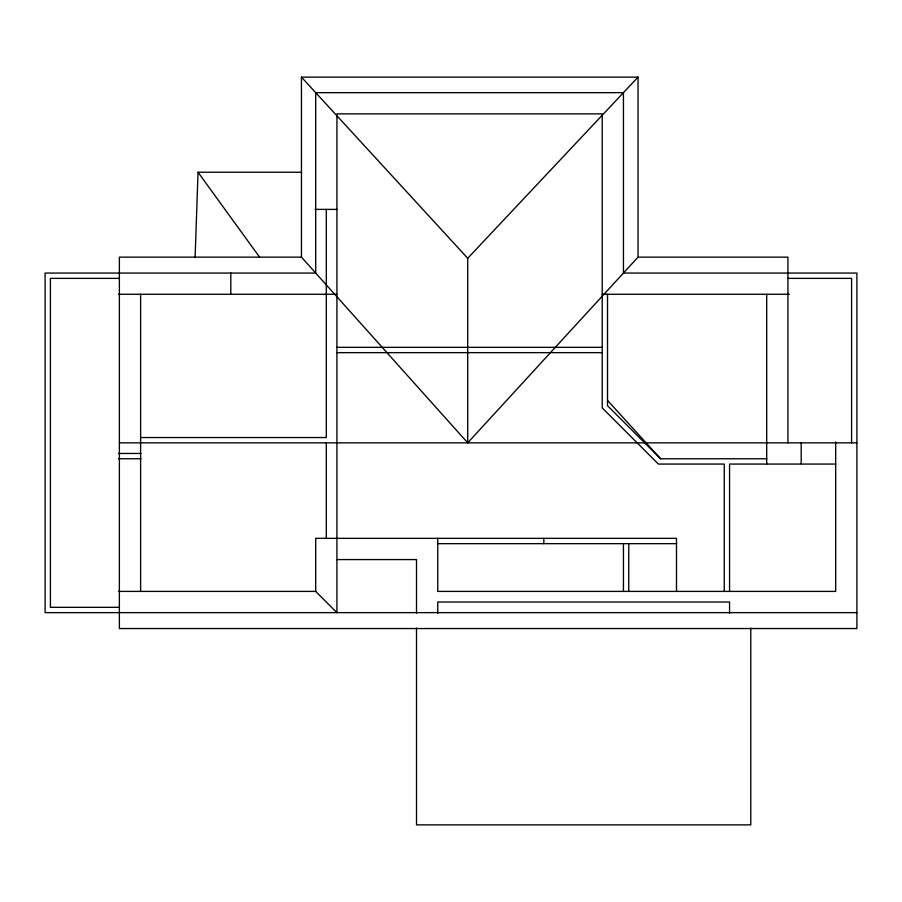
<?xml version="1.0" encoding="UTF-8"?>
<svg xmlns="http://www.w3.org/2000/svg" width="902" height="902" viewBox="0 0 902 902"><rect width="100%" height="100%" fill="white"/><g stroke="black" fill="none" stroke-linecap="round" stroke-linejoin="round"><path stroke-width="1.35" d="M195.103 257.656L198.045 172.248L301.696 172.248M467.71 442.848L638.041 257.138L638.041 77.132L301.448 77.132L301.448 257.138L467.71 442.848L467.71 258.276L301.448 77.132M467.71 258.276L638.041 77.132M315.08 209.388L336.92 209.388M301.448 257.138L119.38 257.138L119.38 628.547L856.9 628.547L856.9 273.058L623.44 273.058L623.44 92.658L315.7 92.658L315.7 273.058L45.1 273.058L45.1 612.638L856.9 612.638M638.041 257.138L787.92 257.138L787.92 442.848M119.38 278.368L50.411 278.368L50.411 607.328L119.38 607.328M787.92 278.368L851.589 278.368L851.589 442.848M118.444 294.277L336.92 294.277M602.22 294.277L789.261 294.277M336.92 347.338L602.22 347.338M336.92 352.648L602.22 352.648M140.611 437.538L326.31 437.538L326.31 294.277M119.38 442.848L856.9 442.848M118.444 453.458L140.983 453.458M118.444 458.768L140.983 458.768M607.52 294.277L607.52 405.708L660.58 458.768L766.7 458.768M835.68 464.068L729.56 464.068L729.56 591.408M437.741 543.658L676.5 543.658M336.92 559.578L416.51 559.578L416.51 613.112M118.444 591.408L315.7 591.408L336.92 612.638L336.92 113.877L602.22 113.877L602.22 407.907L658.381 464.068L724.25 464.068L724.25 591.408M607.52 400.398L660.58 458.768M198.045 172.248L259.629 257.194M835.68 441.867L835.68 591.408L437.741 591.408L437.741 538.347M801.19 442.634L801.19 463.628M766.7 294.277L766.7 464.068M750.78 628.063L750.78 824.868L416.51 824.868L416.51 628.063M729.56 613.281L729.56 602.017L437.741 602.017L437.741 613.281M676.5 591.408L676.5 538.347L315.7 538.347L315.7 591.408M628.75 543.94L628.75 591.408M623.44 544.098L623.44 591.408M543.85 538.347L543.85 543.658M326.31 209.388L326.31 293.905M326.31 442.848L326.31 538.347M230.811 273.058L230.811 294.277M140.611 294.277L140.611 591.408"/></g></svg>
